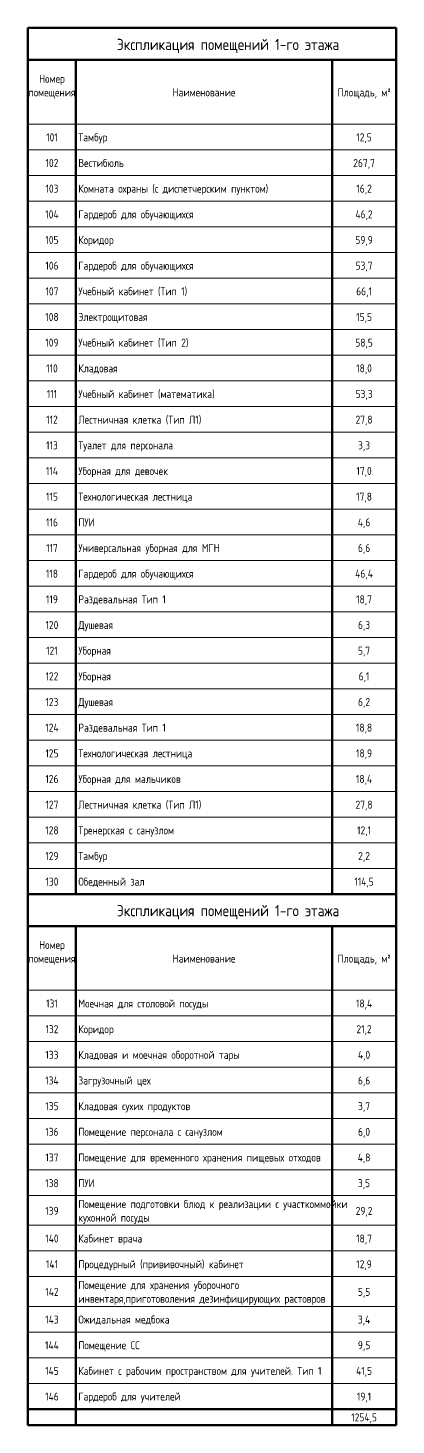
# Model space of a CAD drawing. Header units: millimetres. Extents: x -99936 to 523262, y -63190 to 327013.
# Drawn here: x 57401 to 68901, y -2824 to 40822 of the extents above; entities that cross this region are included whole.
import ezdxf

# ---------------------------------------------------------------- set-up
doc = ezdxf.new("R2010")
doc.units = ezdxf.units.MM
doc.layers.add('Графика', color=7, linetype='Continuous', lineweight=20)
doc.layers.add('Линии', color=7, linetype='Continuous', lineweight=9, true_color=0x00a600)
doc.styles.add('GOST Common_8', font='GOST Common_0.ttf', dxfattribs={"width": 0.9, "height": 3.5})
doc.styles.add('GOST Common_9', font='GOST Common_0.ttf', dxfattribs={"width": 0.9, "height": 2.5})

msp = doc.modelspace()

# ---------------------------------------------------------------- linework, layer by layer
at = {"layer": 'Линии', "color": 7, "lineweight": 50}
for p, q in [((57400.951, 40821.932), (57400.951, 39821.932)), ((68900.951, 40821.932), (57400.951, 40821.932)), ((68900.951, -2824.013), (68900.951, 40821.932)), ((57400.951, 39821.932), (57400.951, 13762.11)), ((57400.951, 39821.932), (68900.951, 39821.932)), ((58900.951, 39821.932), (58900.951, 37817.33)), ((66900.951, 39821.932), (66900.951, 37817.33)), ((68900.951, 39821.932), (68900.951, 37817.33)), ((58900.951, 37817.33), (58900.951, 37015.49)), ((66900.951, 37817.33), (66900.951, 37015.49)), ((68900.951, 37817.33), (68900.951, 37015.49)), ((58900.951, 37015.49), (58900.951, 36213.649)), ((66900.951, 37015.49), (66900.951, 36213.649)), ((68900.951, 37015.49), (68900.951, 36213.649)), ((58900.951, 36213.649), (58900.951, 35411.808)), ((66900.951, 36213.649), (66900.951, 35411.808)), ((68900.951, 36213.649), (68900.951, 35411.808)), ((58900.951, 35411.808), (58900.951, 34609.968)), ((66900.951, 35411.808), (66900.951, 34609.968)), ((68900.951, 35411.808), (68900.951, 34609.968)), ((58900.951, 34609.968), (58900.951, 33808.127)), ((66900.951, 34609.968), (66900.951, 33808.127)), ((68900.951, 34609.968), (68900.951, 33808.127)), ((58900.951, 33808.127), (58900.951, 33006.286)), ((66900.951, 33808.127), (66900.951, 33006.286)), ((68900.951, 33808.127), (68900.951, 33006.286)), ((58900.951, 33006.286), (58900.951, 32204.446)), ((66900.951, 33006.286), (66900.951, 32204.446)), ((68900.951, 33006.286), (68900.951, 32204.446)), ((58900.951, 32204.446), (58900.951, 31402.605)), ((66900.951, 32204.446), (66900.951, 31402.605)), ((68900.951, 32204.446), (68900.951, 31402.605)), ((58900.951, 31402.605), (58900.951, 30600.764)), ((66900.951, 31402.605), (66900.951, 30600.764)), ((68900.951, 31402.605), (68900.951, 30600.764)), ((58900.951, 30600.764), (58900.951, 29798.924)), ((66900.951, 30600.764), (66900.951, 29798.924)), ((68900.951, 30600.764), (68900.951, 29798.924)), ((58900.951, 29798.924), (58900.951, 28997.083)), ((66900.951, 29798.924), (66900.951, 28997.083)), ((68900.951, 29798.924), (68900.951, 28997.083)), ((58900.951, 28997.083), (58900.951, 28195.242)), ((66900.951, 28997.083), (66900.951, 28195.242)), ((68900.951, 28997.083), (68900.951, 28195.242)), ((58900.951, 28195.242), (58900.951, 27393.402)), ((66900.951, 28195.242), (66900.951, 27393.402)), ((68900.951, 28195.242), (68900.951, 27393.402)), ((58900.951, 27393.402), (58900.951, 26591.561)), ((66900.951, 27393.402), (66900.951, 26591.561)), ((68900.951, 27393.402), (68900.951, 26591.561)), ((58900.951, 26591.561), (58900.951, 25789.72)), ((66900.951, 26591.561), (66900.951, 25789.72)), ((68900.951, 26591.561), (68900.951, 25789.72)), ((58900.951, 25789.72), (58900.951, 24987.879)), ((66900.951, 25789.72), (66900.951, 24987.879)), ((68900.951, 25789.72), (68900.951, 24987.879)), ((58900.951, 24987.879), (58900.951, 24186.039)), ((66900.951, 24987.879), (66900.951, 24186.039)), ((68900.951, 24987.879), (68900.951, 24186.039)), ((58900.951, 24186.039), (58900.951, 23384.198)), ((66900.951, 24186.039), (66900.951, 23384.198)), ((68900.951, 24186.039), (68900.951, 23384.198)), ((58900.951, 23384.198), (58900.951, 22582.357)), ((66900.951, 23384.198), (66900.951, 22582.357)), ((68900.951, 23384.198), (68900.951, 22582.357)), ((58900.951, 22582.357), (58900.951, 21780.517)), ((66900.951, 22582.357), (66900.951, 21780.517)), ((68900.951, 22582.357), (68900.951, 21780.517)), ((58900.951, 21780.517), (58900.951, 20978.676)), ((66900.951, 21780.517), (66900.951, 20978.676)), ((68900.951, 21780.517), (68900.951, 20978.676)), ((58900.951, 20978.676), (58900.951, 20176.835)), ((66900.951, 20978.676), (66900.951, 20176.835)), ((68900.951, 20978.676), (68900.951, 20176.835)), ((58900.951, 20176.835), (58900.951, 19374.995)), ((66900.951, 20176.835), (66900.951, 19374.995)), ((68900.951, 20176.835), (68900.951, 19374.995)), ((58900.951, 19374.995), (58900.951, 18573.154)), ((66900.951, 19374.995), (66900.951, 18573.154)), ((68900.951, 19374.995), (68900.951, 18573.154)), ((58900.951, 18573.154), (58900.951, 17771.313)), ((66900.951, 18573.154), (66900.951, 17771.313)), ((68900.951, 18573.154), (68900.951, 17771.313)), ((58900.951, 17771.313), (58900.951, 16969.473)), ((66900.951, 17771.313), (66900.951, 16969.473)), ((68900.951, 17771.313), (68900.951, 16969.473)), ((58900.951, 16969.473), (58900.951, 16167.632)), ((66900.951, 16969.473), (66900.951, 16167.632)), ((68900.951, 16969.473), (68900.951, 16167.632)), ((58900.951, 16167.632), (58900.951, 15365.791)), ((66900.951, 16167.632), (66900.951, 15365.791)), ((68900.951, 16167.632), (68900.951, 15365.791)), ((58900.951, 15365.791), (58900.951, 14563.951)), ((66900.951, 15365.791), (66900.951, 14563.951)), ((68900.951, 15365.791), (68900.951, 14563.951)), ((58900.951, 14563.951), (58900.951, 13762.11)), ((66900.951, 14563.951), (66900.951, 13762.11)), ((68900.951, 14563.951), (68900.951, 13762.11)), ((68900.951, 13762.11), (57400.951, 13762.11)), ((57400.951, 13762.11), (57400.951, 12762.11)), ((68900.951, 13762.11), (57400.951, 13762.11)), ((57400.951, 12762.11), (57400.951, -2824.013)), ((57400.951, 12762.11), (68900.951, 12762.11)), ((58900.951, 12762.11), (58900.951, 10757.508)), ((66900.951, 12762.11), (66900.951, 10757.508)), ((68900.951, 12762.11), (68900.951, 10757.508)), ((58900.951, 10757.508), (58900.951, 9955.668)), ((66900.951, 10757.508), (66900.951, 9955.668)), ((68900.951, 10757.508), (68900.951, 9955.668)), ((58900.951, 9955.668), (58900.951, 9153.827)), ((66900.951, 9955.668), (66900.951, 9153.827)), ((68900.951, 9955.668), (68900.951, 9153.827)), ((58900.951, 9153.827), (58900.951, 8351.986)), ((66900.951, 9153.827), (66900.951, 8351.986)), ((68900.951, 9153.827), (68900.951, 8351.986)), ((58900.951, 8351.986), (58900.951, 7550.146)), ((66900.951, 8351.986), (66900.951, 7550.146)), ((68900.951, 8351.986), (68900.951, 7550.146)), ((58900.951, 7550.146), (58900.951, 6748.305)), ((66900.951, 7550.146), (66900.951, 6748.305)), ((68900.951, 7550.146), (68900.951, 6748.305)), ((58900.951, 6748.305), (58900.951, 5946.464)), ((66900.951, 6748.305), (66900.951, 5946.464)), ((68900.951, 6748.305), (68900.951, 5946.464)), ((58900.951, 5946.464), (58900.951, 5144.624)), ((66900.951, 5946.464), (66900.951, 5144.624)), ((68900.951, 5946.464), (68900.951, 5144.624)), ((58900.951, 5144.624), (58900.951, 4342.783)), ((66900.951, 5144.624), (66900.951, 4342.783)), ((68900.951, 5144.624), (68900.951, 4342.783)), ((58900.951, 4342.783), (58900.951, 3415.482)), ((66900.951, 4342.783), (66900.951, 3415.482)), ((68900.951, 4342.783), (68900.951, 3415.482)), ((58900.951, 3415.482), (58900.951, 2613.641)), ((66900.951, 3415.482), (66900.951, 2613.641)), ((68900.951, 3415.482), (68900.951, 2613.641)), ((58900.951, 2613.641), (58900.951, 1811.801)), ((66900.951, 2613.641), (66900.951, 1811.801)), ((68900.951, 2613.641), (68900.951, 1811.801)), ((58900.951, 1811.801), (58900.951, 884.5)), ((66900.951, 1811.801), (66900.951, 884.5)), ((68900.951, 1811.801), (68900.951, 884.5)), ((58900.951, 884.5), (58900.951, 82.659)), ((66900.951, 884.5), (66900.951, 82.659)), ((68900.951, 884.5), (68900.951, 82.659)), ((58900.951, 82.659), (58900.951, -719.181)), ((66900.951, 82.659), (66900.951, -719.181)), ((68900.951, 82.659), (68900.951, -719.181)), ((58900.951, -719.181), (58900.951, -1521.022)), ((66900.951, -719.181), (66900.951, -1521.022)), ((68900.951, -719.181), (68900.951, -1521.022)), ((58900.951, -1521.022), (58900.951, -2322.863)), ((66900.951, -1521.022), (66900.951, -2322.863)), ((68900.951, -1521.022), (68900.951, -2322.863)), ((58900.951, -2322.863), (57400.951, -2322.863)), ((66900.951, -2322.863), (58900.951, -2322.863)), ((58900.951, -2322.863), (58900.951, -2824.013)), ((68900.951, -2322.863), (66900.951, -2322.863)), ((66900.951, -2322.863), (66900.951, -2824.013)), ((68900.951, -2322.863), (68900.951, -2824.013)), ((68900.951, -2824.013), (57400.951, -2824.013))]:
    msp.add_line(p, q, dxfattribs=at)
at = {"layer": 'Линии', "color": 7, "lineweight": 20}
for p, q in [((58900.951, 37817.33), (57400.951, 37817.33)), ((66900.951, 37817.33), (58900.951, 37817.33)), ((68900.951, 37817.33), (66900.951, 37817.33)), ((58900.951, 37015.49), (57400.951, 37015.49)), ((66900.951, 37015.49), (58900.951, 37015.49)), ((68900.951, 37015.49), (66900.951, 37015.49)), ((58900.951, 36213.649), (57400.951, 36213.649)), ((66900.951, 36213.649), (58900.951, 36213.649)), ((68900.951, 36213.649), (66900.951, 36213.649)), ((58900.951, 35411.808), (57400.951, 35411.808)), ((66900.951, 35411.808), (58900.951, 35411.808)), ((68900.951, 35411.808), (66900.951, 35411.808)), ((58900.951, 34609.968), (57400.951, 34609.968)), ((66900.951, 34609.968), (58900.951, 34609.968)), ((68900.951, 34609.968), (66900.951, 34609.968)), ((58900.951, 33808.127), (57400.951, 33808.127)), ((66900.951, 33808.127), (58900.951, 33808.127)), ((68900.951, 33808.127), (66900.951, 33808.127)), ((58900.951, 33006.286), (57400.951, 33006.286)), ((66900.951, 33006.286), (58900.951, 33006.286)), ((68900.951, 33006.286), (66900.951, 33006.286)), ((58900.951, 32204.446), (57400.951, 32204.446)), ((66900.951, 32204.446), (58900.951, 32204.446)), ((68900.951, 32204.446), (66900.951, 32204.446)), ((58900.951, 31402.605), (57400.951, 31402.605)), ((66900.951, 31402.605), (58900.951, 31402.605)), ((68900.951, 31402.605), (66900.951, 31402.605)), ((58900.951, 30600.764), (57400.951, 30600.764)), ((66900.951, 30600.764), (58900.951, 30600.764)), ((68900.951, 30600.764), (66900.951, 30600.764)), ((58900.951, 29798.924), (57400.951, 29798.924)), ((66900.951, 29798.924), (58900.951, 29798.924)), ((68900.951, 29798.924), (66900.951, 29798.924)), ((58900.951, 28997.083), (57400.951, 28997.083)), ((66900.951, 28997.083), (58900.951, 28997.083)), ((68900.951, 28997.083), (66900.951, 28997.083)), ((58900.951, 28195.242), (57400.951, 28195.242)), ((66900.951, 28195.242), (58900.951, 28195.242)), ((68900.951, 28195.242), (66900.951, 28195.242)), ((58900.951, 27393.402), (57400.951, 27393.402)), ((66900.951, 27393.402), (58900.951, 27393.402)), ((68900.951, 27393.402), (66900.951, 27393.402)), ((58900.951, 26591.561), (57400.951, 26591.561)), ((66900.951, 26591.561), (58900.951, 26591.561)), ((68900.951, 26591.561), (66900.951, 26591.561)), ((58900.951, 25789.72), (57400.951, 25789.72)), ((66900.951, 25789.72), (58900.951, 25789.72)), ((68900.951, 25789.72), (66900.951, 25789.72)), ((58900.951, 24987.879), (57400.951, 24987.879)), ((66900.951, 24987.879), (58900.951, 24987.879)), ((68900.951, 24987.879), (66900.951, 24987.879)), ((58900.951, 24186.039), (57400.951, 24186.039)), ((66900.951, 24186.039), (58900.951, 24186.039)), ((68900.951, 24186.039), (66900.951, 24186.039)), ((58900.951, 23384.198), (57400.951, 23384.198)), ((66900.951, 23384.198), (58900.951, 23384.198)), ((68900.951, 23384.198), (66900.951, 23384.198)), ((58900.951, 22582.357), (57400.951, 22582.357)), ((66900.951, 22582.357), (58900.951, 22582.357)), ((68900.951, 22582.357), (66900.951, 22582.357)), ((58900.951, 21780.517), (57400.951, 21780.517)), ((66900.951, 21780.517), (58900.951, 21780.517)), ((68900.951, 21780.517), (66900.951, 21780.517)), ((58900.951, 20978.676), (57400.951, 20978.676)), ((66900.951, 20978.676), (58900.951, 20978.676)), ((68900.951, 20978.676), (66900.951, 20978.676)), ((58900.951, 20176.835), (57400.951, 20176.835)), ((66900.951, 20176.835), (58900.951, 20176.835)), ((68900.951, 20176.835), (66900.951, 20176.835)), ((58900.951, 19374.995), (57400.951, 19374.995)), ((66900.951, 19374.995), (58900.951, 19374.995)), ((68900.951, 19374.995), (66900.951, 19374.995)), ((58900.951, 18573.154), (57400.951, 18573.154)), ((66900.951, 18573.154), (58900.951, 18573.154)), ((68900.951, 18573.154), (66900.951, 18573.154)), ((58900.951, 17771.313), (57400.951, 17771.313)), ((66900.951, 17771.313), (58900.951, 17771.313)), ((68900.951, 17771.313), (66900.951, 17771.313)), ((58900.951, 16969.473), (57400.951, 16969.473)), ((66900.951, 16969.473), (58900.951, 16969.473)), ((68900.951, 16969.473), (66900.951, 16969.473)), ((58900.951, 16167.632), (57400.951, 16167.632)), ((66900.951, 16167.632), (58900.951, 16167.632)), ((68900.951, 16167.632), (66900.951, 16167.632)), ((58900.951, 15365.791), (57400.951, 15365.791)), ((66900.951, 15365.791), (58900.951, 15365.791)), ((68900.951, 15365.791), (66900.951, 15365.791)), ((58900.951, 14563.951), (57400.951, 14563.951)), ((66900.951, 14563.951), (58900.951, 14563.951)), ((68900.951, 14563.951), (66900.951, 14563.951)), ((58900.951, 10757.508), (57400.951, 10757.508)), ((66900.951, 10757.508), (58900.951, 10757.508)), ((68900.951, 10757.508), (66900.951, 10757.508)), ((58900.951, 9955.668), (57400.951, 9955.668)), ((66900.951, 9955.668), (58900.951, 9955.668)), ((68900.951, 9955.668), (66900.951, 9955.668)), ((58900.951, 9153.827), (57400.951, 9153.827)), ((66900.951, 9153.827), (58900.951, 9153.827)), ((68900.951, 9153.827), (66900.951, 9153.827)), ((58900.951, 8351.986), (57400.951, 8351.986)), ((66900.951, 8351.986), (58900.951, 8351.986)), ((68900.951, 8351.986), (66900.951, 8351.986)), ((58900.951, 7550.146), (57400.951, 7550.146)), ((66900.951, 7550.146), (58900.951, 7550.146)), ((68900.951, 7550.146), (66900.951, 7550.146)), ((58900.951, 6748.305), (57400.951, 6748.305)), ((66900.951, 6748.305), (58900.951, 6748.305)), ((68900.951, 6748.305), (66900.951, 6748.305)), ((58900.951, 5946.464), (57400.951, 5946.464)), ((66900.951, 5946.464), (58900.951, 5946.464)), ((68900.951, 5946.464), (66900.951, 5946.464)), ((58900.951, 5144.624), (57400.951, 5144.624)), ((66900.951, 5144.624), (58900.951, 5144.624)), ((68900.951, 5144.624), (66900.951, 5144.624)), ((58900.951, 4342.783), (57400.951, 4342.783)), ((66900.951, 4342.783), (58900.951, 4342.783)), ((68900.951, 4342.783), (66900.951, 4342.783)), ((58900.951, 3415.482), (57400.951, 3415.482)), ((66900.951, 3415.482), (58900.951, 3415.482)), ((68900.951, 3415.482), (66900.951, 3415.482)), ((58900.951, 2613.641), (57400.951, 2613.641)), ((66900.951, 2613.641), (58900.951, 2613.641)), ((68900.951, 2613.641), (66900.951, 2613.641)), ((58900.951, 1811.801), (57400.951, 1811.801)), ((66900.951, 1811.801), (58900.951, 1811.801)), ((68900.951, 1811.801), (66900.951, 1811.801)), ((58900.951, 884.5), (57400.951, 884.5)), ((66900.951, 884.5), (58900.951, 884.5)), ((68900.951, 884.5), (66900.951, 884.5)), ((58900.951, 82.659), (57400.951, 82.659)), ((66900.951, 82.659), (58900.951, 82.659)), ((68900.951, 82.659), (66900.951, 82.659)), ((58900.951, -719.181), (57400.951, -719.181)), ((66900.951, -719.181), (58900.951, -719.181)), ((68900.951, -719.181), (66900.951, -719.181)), ((58900.951, -1521.022), (57400.951, -1521.022)), ((66900.951, -1521.022), (58900.951, -1521.022)), ((68900.951, -1521.022), (66900.951, -1521.022))]:
    msp.add_line(p, q, dxfattribs=at)

# ---------------------------------------------------------------- texts
at = {"layer": 'Графика', "line_spacing_factor": 1.022761}
for s, insert, char_height, width, attachment_point, style in [('Экспликация помещений 1-го этажа', (63651.372, 40481.017), 350, 8375.3127, 2, 'GOST Common_8'), ('Номер\\Pпомещения', (58150.951, 39359.413), 250, 1418.02524, 2, 'GOST Common_9'), ('Наименование', (62900.951, 38933.263), 250, 2353.31849, 2, 'GOST Common_9'), ('Площадь, м\\fGOST Common|b0|i0|c238|p34|;\\W.9;²', (67900.951, 38933.263), 250, 2009.37194, 2, 'GOST Common_9'), ('101', (58150.951, 37530.042), 250, 458.5954, 2, 'GOST Common_9'), ('Тамбур', (58975.951, 37530.042), 250, 1203.81292, 1, 'GOST Common_9'), ('12,5', (67900.951, 37530.042), 250, 603.415, 2, 'GOST Common_9'), ('102', (58150.951, 36728.201), 250, 509.88567, 2, 'GOST Common_9'), ('Вестибюль', (58975.951, 36728.201), 250, 1783.09131, 1, 'GOST Common_9'), ('267,7', (67900.951, 36728.201), 250, 841.76392, 2, 'GOST Common_9'), ('103', (58150.951, 35926.36), 250, 509.88567, 2, 'GOST Common_9'), ('Комната охраны (с диспетчерским пунктом)', (58975.951, 35926.36), 250, 7259.08241, 1, 'GOST Common_9'), ('16,2', (67900.951, 35926.36), 250, 603.415, 2, 'GOST Common_9'), ('104', (58150.951, 35124.52), 250, 537.03935, 2, 'GOST Common_9'), ('Гардероб для обучающихся', (58975.951, 35124.52), 250, 4456.21975, 1, 'GOST Common_9'), ('46,2', (67900.951, 35124.52), 250, 681.85895, 2, 'GOST Common_9'), ('105', (58150.951, 34322.679), 250, 509.88567, 2, 'GOST Common_9'), ('Коридор', (58975.951, 34322.679), 250, 1336.56422, 1, 'GOST Common_9'), ('59,9', (67900.951, 34322.679), 250, 654.70527, 2, 'GOST Common_9'), ('106', (58150.951, 33520.838), 250, 509.88567, 2, 'GOST Common_9'), ('Гардероб для обучающихся', (58975.951, 33520.838), 250, 4456.21975, 1, 'GOST Common_9'), ('53,7', (67900.951, 33520.838), 250, 654.70527, 2, 'GOST Common_9'), ('Учебный кабинет (Тип 1)', (58975.951, 32718.998), 250, 3976.50483, 1, 'GOST Common_9'), ('107', (58150.951, 32718.998), 250, 509.88567, 2, 'GOST Common_9'), ('66,1', (67900.951, 32718.998), 250, 603.415, 2, 'GOST Common_9'), ('108', (58150.951, 31917.157), 250, 509.88567, 2, 'GOST Common_9'), ('Электрощитовая', (58975.951, 31917.157), 250, 2863.20416, 1, 'GOST Common_9'), ('15,5', (67900.951, 31917.157), 250, 603.415, 2, 'GOST Common_9'), ('109', (58150.951, 31115.316), 250, 509.88567, 2, 'GOST Common_9'), ('Учебный кабинет (Тип 2)', (58975.951, 31115.316), 250, 4027.7951, 1, 'GOST Common_9'), ('58,5', (67900.951, 31115.316), 250, 654.70527, 2, 'GOST Common_9'), ('110', (58150.951, 30313.476), 250, 458.5954, 2, 'GOST Common_9'), ('Кладовая', (58975.951, 30313.476), 250, 1577.93022, 1, 'GOST Common_9'), ('18,0', (67900.951, 30313.476), 250, 603.415, 2, 'GOST Common_9'), ('111', (58150.951, 29511.635), 250, 407.30512, 2, 'GOST Common_9'), ('Учебный кабинет (математика)', (58975.951, 29511.635), 250, 5273.84707, 1, 'GOST Common_9'), ('53,3', (67900.951, 29511.635), 250, 654.70527, 2, 'GOST Common_9'), ('112', (58150.951, 28709.794), 250, 458.5954, 2, 'GOST Common_9'), ('Лестничная клетка (Тип Л1)', (58975.951, 28709.794), 250, 4595.0052, 1, 'GOST Common_9'), ('27,8', (67900.951, 28709.794), 250, 654.70527, 2, 'GOST Common_9'), ('113', (58150.951, 27907.954), 250, 458.5954, 2, 'GOST Common_9'), ('Туалет для персонала', (58975.951, 27907.954), 250, 3692.89978, 1, 'GOST Common_9'), ('3,3', (67900.951, 27907.954), 250, 467.64662, 2, 'GOST Common_9'), ('114', (58150.951, 27106.113), 250, 485.74907, 2, 'GOST Common_9'), ('Уборная для девочек', (58975.951, 27106.113), 250, 3421.36303, 1, 'GOST Common_9'), ('17,0', (67900.951, 27106.113), 250, 603.415, 2, 'GOST Common_9'), ('115', (58150.951, 26304.272), 250, 458.5954, 2, 'GOST Common_9'), ('Технологическая лестница', (58975.951, 26304.272), 250, 4510.5271, 1, 'GOST Common_9'), ('17,8', (67900.951, 26304.272), 250, 603.415, 2, 'GOST Common_9'), ('116', (58150.951, 25502.432), 250, 458.5954, 2, 'GOST Common_9'), ('ПУИ', (58975.951, 25502.432), 250, 642.63697, 1, 'GOST Common_9'), ('4,6', (67900.951, 25502.432), 250, 494.8003, 2, 'GOST Common_9'), ('117', (58150.951, 24700.591), 250, 458.5954, 2, 'GOST Common_9'), ('Универсальная уборная для МГН', (58975.951, 24700.591), 250, 5310.05197, 1, 'GOST Common_9'), ('6,6', (67900.951, 24700.591), 250, 467.64662, 2, 'GOST Common_9'), ('118', (58150.951, 23898.75), 250, 458.5954, 2, 'GOST Common_9'), ('Гардероб для обучающихся', (58975.951, 23898.75), 250, 4456.21975, 1, 'GOST Common_9'), ('46,4', (67900.951, 23898.75), 250, 709.01262, 2, 'GOST Common_9'), ('119', (58150.951, 23096.91), 250, 458.5954, 2, 'GOST Common_9'), ('Раздевальная Тип 1', (58975.951, 23096.91), 250, 3252.40683, 1, 'GOST Common_9'), ('18,7', (67900.951, 23096.91), 250, 603.415, 2, 'GOST Common_9'), ('120', (58150.951, 22295.069), 250, 509.88567, 2, 'GOST Common_9'), ('Душевая', (58975.951, 22295.069), 250, 1445.17892, 1, 'GOST Common_9'), ('6,3', (67900.951, 22295.069), 250, 467.64662, 2, 'GOST Common_9'), ('121', (58150.951, 21493.228), 250, 458.5954, 2, 'GOST Common_9'), ('Уборная', (58975.951, 21493.228), 250, 1363.71789, 1, 'GOST Common_9'), ('5,7', (67900.951, 21493.228), 250, 467.64662, 2, 'GOST Common_9'), ('122', (58150.951, 20691.388), 250, 509.88567, 2, 'GOST Common_9'), ('Уборная', (58975.951, 20691.388), 250, 1363.71789, 1, 'GOST Common_9'), ('6,1', (67900.951, 20691.388), 250, 416.35635, 2, 'GOST Common_9'), ('123', (58150.951, 19889.547), 250, 509.88567, 2, 'GOST Common_9'), ('Душевая', (58975.951, 19889.547), 250, 1445.17892, 1, 'GOST Common_9'), ('6,2', (67900.951, 19889.547), 250, 467.64662, 2, 'GOST Common_9'), ('124', (58150.951, 19087.706), 250, 537.03935, 2, 'GOST Common_9'), ('Раздевальная Тип 1', (58975.951, 19087.706), 250, 3252.40683, 1, 'GOST Common_9'), ('18,8', (67900.951, 19087.706), 250, 603.415, 2, 'GOST Common_9'), ('125', (58150.951, 18285.866), 250, 509.88567, 2, 'GOST Common_9'), ('Технологическая лестница', (58975.951, 18285.866), 250, 4510.5271, 1, 'GOST Common_9'), ('18,9', (67900.951, 18285.866), 250, 603.415, 2, 'GOST Common_9'), ('126', (58150.951, 17484.025), 250, 509.88567, 2, 'GOST Common_9'), ('Уборная для мальчиков', (58975.951, 17484.025), 250, 3849.78768, 1, 'GOST Common_9'), ('18,4', (67900.951, 17484.025), 250, 630.56867, 2, 'GOST Common_9'), ('127', (58150.951, 16682.184), 250, 509.88567, 2, 'GOST Common_9'), ('Лестничная клетка (Тип Л1)', (58975.951, 16682.184), 250, 4595.0052, 1, 'GOST Common_9'), ('27,8', (67900.951, 16682.184), 250, 654.70527, 2, 'GOST Common_9'), ('128', (58150.951, 15880.344), 250, 509.88567, 2, 'GOST Common_9'), ('Тренерская с санузлом', (58975.951, 15880.344), 250, 3765.30958, 1, 'GOST Common_9'), ('12,1', (67900.951, 15880.344), 250, 552.12472, 2, 'GOST Common_9'), ('129', (58150.951, 15078.503), 250, 509.88567, 2, 'GOST Common_9'), ('Тамбур', (58975.951, 15078.503), 250, 1203.81292, 1, 'GOST Common_9'), ('2,2', (67900.951, 15078.503), 250, 467.64662, 2, 'GOST Common_9'), ('130', (58150.951, 14276.662), 250, 509.88567, 2, 'GOST Common_9'), ('Обеденный зал', (58975.951, 14276.662), 250, 2407.62584, 1, 'GOST Common_9'), ('114,5', (67900.951, 14276.662), 250, 766.33705, 2, 'GOST Common_9'), ('Экспликация помещений 1-го этажа', (63651.372, 13421.195), 350, 8375.3127, 2, 'GOST Common_8'), ('Номер\\Pпомещения', (58150.951, 12299.591), 250, 1418.02524, 2, 'GOST Common_9'), ('Наименование', (62900.951, 11873.441), 250, 2353.31849, 2, 'GOST Common_9'), ('Площадь, м\\fGOST Common|b0|i0|c238|p34|;\\W.9;²', (67900.951, 11873.441), 250, 2009.37194, 2, 'GOST Common_9'), ('131', (58150.951, 10470.22), 250, 458.5954, 2, 'GOST Common_9'), ('Моечная для столовой посуды', (58975.951, 10470.22), 250, 4884.64439, 1, 'GOST Common_9'), ('18,4', (67900.951, 10470.22), 250, 630.56867, 2, 'GOST Common_9'), ('132', (58150.951, 9668.379), 250, 509.88567, 2, 'GOST Common_9'), ('Коридор', (58975.951, 9668.379), 250, 1336.56422, 1, 'GOST Common_9'), ('21,2', (67900.951, 9668.379), 250, 603.415, 2, 'GOST Common_9'), ('133', (58150.951, 8866.539), 250, 509.88567, 2, 'GOST Common_9'), ('Кладовая и моечная оборотной тары', (58975.951, 8866.539), 250, 6097.50854, 1, 'GOST Common_9'), ('4,0', (67900.951, 8866.539), 250, 494.8003, 2, 'GOST Common_9'), ('134', (58150.951, 8064.698), 250, 537.03935, 2, 'GOST Common_9'), ('Загрузочный цех', (58975.951, 8064.698), 250, 2796.82851, 1, 'GOST Common_9'), ('6,6', (67900.951, 8064.698), 250, 467.64662, 2, 'GOST Common_9'), ('135', (58150.951, 7262.857), 250, 509.88567, 2, 'GOST Common_9'), ('Кладовая сухих продуктов', (58975.951, 7262.857), 250, 4413.9807, 1, 'GOST Common_9'), ('3,7', (67900.951, 7262.857), 250, 467.64662, 2, 'GOST Common_9'), ('136', (58150.951, 6461.016), 250, 509.88567, 2, 'GOST Common_9'), ('Помещение персонала с санузлом', (58975.951, 6461.016), 250, 5491.07647, 1, 'GOST Common_9'), ('6,0', (67900.951, 6461.016), 250, 467.64662, 2, 'GOST Common_9'), ('137', (58150.951, 5659.176), 250, 509.88567, 2, 'GOST Common_9'), ('Помещение для временного хранения пищевых отходов', (58975.951, 5659.176), 250, 9051.22494, 1, 'GOST Common_9'), ('4,8', (67900.951, 5659.176), 250, 494.8003, 2, 'GOST Common_9'), ('138', (58150.951, 4857.335), 250, 509.88567, 2, 'GOST Common_9'), ('ПУИ', (58975.951, 4857.335), 250, 642.63697, 1, 'GOST Common_9'), ('3,5', (67900.951, 4857.335), 250, 467.64662, 2, 'GOST Common_9'), ('139', (58150.951, 3992.764), 250, 509.88567, 2, 'GOST Common_9'), ('Помещение подготовки блюд к реализации с участкоммойки кухонной посуды', (58975.951, 4205.84), 250, 8966.74684, 1, 'GOST Common_9'), ('29,2', (67900.951, 3992.764), 250, 654.70527, 2, 'GOST Common_9'), ('140', (58150.951, 3128.194), 250, 537.03935, 2, 'GOST Common_9'), ('Кабинет врача', (58975.951, 3128.194), 250, 2501.15516, 1, 'GOST Common_9'), ('18,7', (67900.951, 3128.194), 250, 603.415, 2, 'GOST Common_9'), ('141', (58150.951, 2326.353), 250, 485.74907, 2, 'GOST Common_9'), ('Процедурный (прививочный) кабинет', (58975.951, 2326.353), 250, 6019.06459, 1, 'GOST Common_9'), ('12,9', (67900.951, 2326.353), 250, 603.415, 2, 'GOST Common_9'), ('142', (58150.951, 1461.782), 250, 537.03935, 2, 'GOST Common_9'), ('Помещение для хранения уборочного инвентаря,приготоволения дезинфицирующих растовров', (58975.951, 1674.857), 250, 8007.317, 1, 'GOST Common_9'), ('5,5', (67900.951, 1461.782), 250, 467.64662, 2, 'GOST Common_9'), ('143', (58150.951, 597.211), 250, 537.03935, 2, 'GOST Common_9'), ('Ожидальная медбока', (58975.951, 597.211), 250, 3463.60208, 1, 'GOST Common_9'), ('3,4', (67900.951, 597.211), 250, 494.8003, 2, 'GOST Common_9'), ('144', (58150.951, -204.629), 250, 564.19302, 2, 'GOST Common_9'), ('Помещение СС', (58975.951, -204.629), 250, 2286.94284, 1, 'GOST Common_9'), ('9,5', (67900.951, -204.629), 250, 467.64662, 2, 'GOST Common_9'), ('145', (58150.951, -1006.47), 250, 537.03935, 2, 'GOST Common_9'), ('Кабинет с рабочим пространством для учителей. Тип 1', (58975.951, -1006.47), 250, 9063.29324, 1, 'GOST Common_9'), ('41,5', (67900.951, -1006.47), 250, 630.56867, 2, 'GOST Common_9'), ('146', (58150.951, -1808.311), 250, 537.03935, 2, 'GOST Common_9'), ('Гардероб для учителей', (58975.951, -1808.311), 250, 3822.634, 1, 'GOST Common_9'), ('19,1', (67900.951, -1808.311), 250, 552.12472, 2, 'GOST Common_9'), ('1254,5', (67900.951, -2459.806), 250, 1004.68597, 2, 'GOST Common_9')]:
    msp.add_mtext(s, dxfattribs=dict(at, insert=insert, char_height=char_height, width=width, attachment_point=attachment_point, style=style))

doc.saveas('drawing.dxf')
